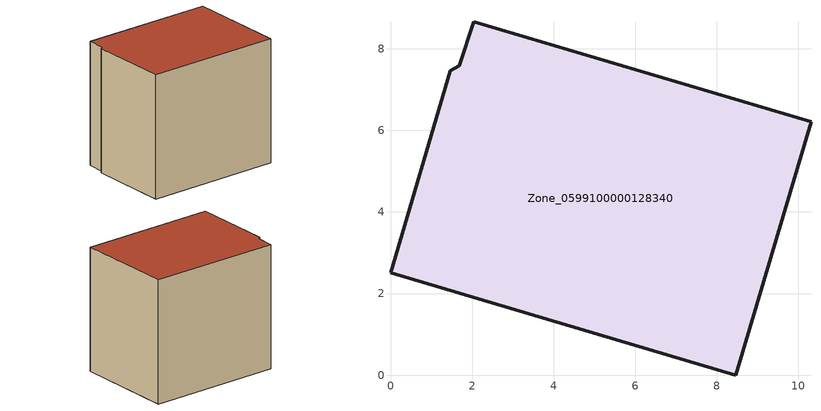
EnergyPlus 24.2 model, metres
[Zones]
Zone_0599100000128340
 floor ground (C_G): 1.68,7.58 2.04,8.66 10.31,6.21 8.46,0 0,2.51 1.47,7.46 z0.53
 wall outside (C_F): 8.46,0 10.31,6.21 2.04,8.66 1.68,7.58 1.47,7.46 0,2.51 8.46,0 z0.53:8.58
 roof outside (C_R): 2.04,8.66 1.68,7.58 1.47,7.46 0,2.51 8.46,0 10.31,6.21 z8.58
[BUILDING]
Pand.0599100000128340: North Axis=0; Terrain=City; Loads Convergence Tolerance Value=0.04; Temperature Convergence Tolerance Value=0.4; Solar Distribution=FullExterior; Maximum Number of Warmup Days=25; Minimum Number of Warmup Days=1
[Site:Location]
Rotterdam.The.Hague.AP_ZH_NLD Design_Conditions: Latitude=51.96; Longitude=4.45; Time Zone=1; Elevation=-4.5
[SITE:GROUNDTEMPERATURE:BUILDINGSURFACE]
18, 18, 18, 18, 18, 18, 18, 18, 18, 18, 18, 18
[MATERIAL] Thermal Absorptance=0.9; Solar Absorptance=0.7; Visible Absorptance=0.7
Name | Roughness | Thickness | Conductivity | Density | Specific Heat
G.TI.1965-1974 | MediumSmooth | 0.15 | 0.882353 | 540 | 1210
F.TI.1965-1974 | Rough | 0.3 | 0.697674 | 1920 | 840
R.TI.1965-1974 | MediumRough | 0.2 | 0.232558 | 1500 | 1000
[CONSTRUCTION]
C_G: G.TI.1965-1974
C_F: F.TI.1965-1974
C_R: R.TI.1965-1974
[ZONE]
Zone_0599100000128340: Type=1; Multiplier=1; Ceiling Height=Autocalculate; Volume=Autocalculate; Floor Area=autocalculate; Part of Total Floor Area=Yes
[ZONEINFILTRATION:DESIGNFLOWRATE]
Infil_Zone_0599100000128340: Zone or ZoneList or Space or SpaceList=Zone_0599100000128340; Schedule=AlwaysOn; Design Flow Rate Calculation Method=Flow/Area; Flow Rate per Floor Area=0.003; Constant Term Coefficient=1; Temperature Term Coefficient=0; Velocity Term Coefficient=0; Velocity Squared Term Coefficient=0
[HVACTEMPLATE:ZONE:IDEALLOADSAIRSYSTEM]
Zone_0599100000128340: Maximum Heating Supply Air Temperature=50; Minimum Cooling Supply Air Temperature=13; Maximum Heating Supply Air Humidity Ratio=0.0156; Minimum Cooling Supply Air Humidity Ratio=0.0077; Heating Limit=NoLimit; Cooling Limit=NoLimit; Dehumidification Control Type=ConstantSensibleHeatRatio; Cooling Sensible Heat Ratio=0.7; Dehumidification Setpoint=60; Humidification Control Type=None; Humidification Setpoint=30; Outdoor Air Method=None; Outdoor Air Flow Rate per Person=0.00944; Outdoor Air Flow Rate per Zone Floor Area=0; Outdoor Air Flow Rate per Zone=0; Demand Controlled Ventilation Type=None; Outdoor Air Economizer Type=NoEconomizer; Heat Recovery Type=None; Sensible Heat Recovery Effectiveness=0.7; Latent Heat Recovery Effectiveness=0.65
[ZONECONTROL:THERMOSTAT]
ThermostatControl_Zone_0599100000128340: Zone or ZoneList=Zone_0599100000128340; Control Type Schedule=DualSetpointControlType; Control 1=Thermostat_Zone_0599100000128340; Temperature Difference Between Cutout And Setpoint=0
[THERMOSTATSETPOINT:DUALSETPOINT]
Thermostat_Zone_0599100000128340: Heating Setpoint Temperature Schedule=HeatingSetpoint_Zone_0599100000128340; Cooling Setpoint Temperature Schedule=CoolingSetpoint_Zone_0599100000128340
[SCHEDULE:COMPACT]
HeatingSetpoint_Zone_0599100000128340: Through: 12/31, For: AllDays, Until: 24:00, 21
CoolingSetpoint_Zone_0599100000128340: Through: 12/31, For: AllDays, Until: 24:00, 24
DualSetpointControlType: Through: 12/31, For: AllDays, Until: 24:00, 4
AlwaysOn: Through: 12/31, For: AllDays, Until: 24:00, 1
